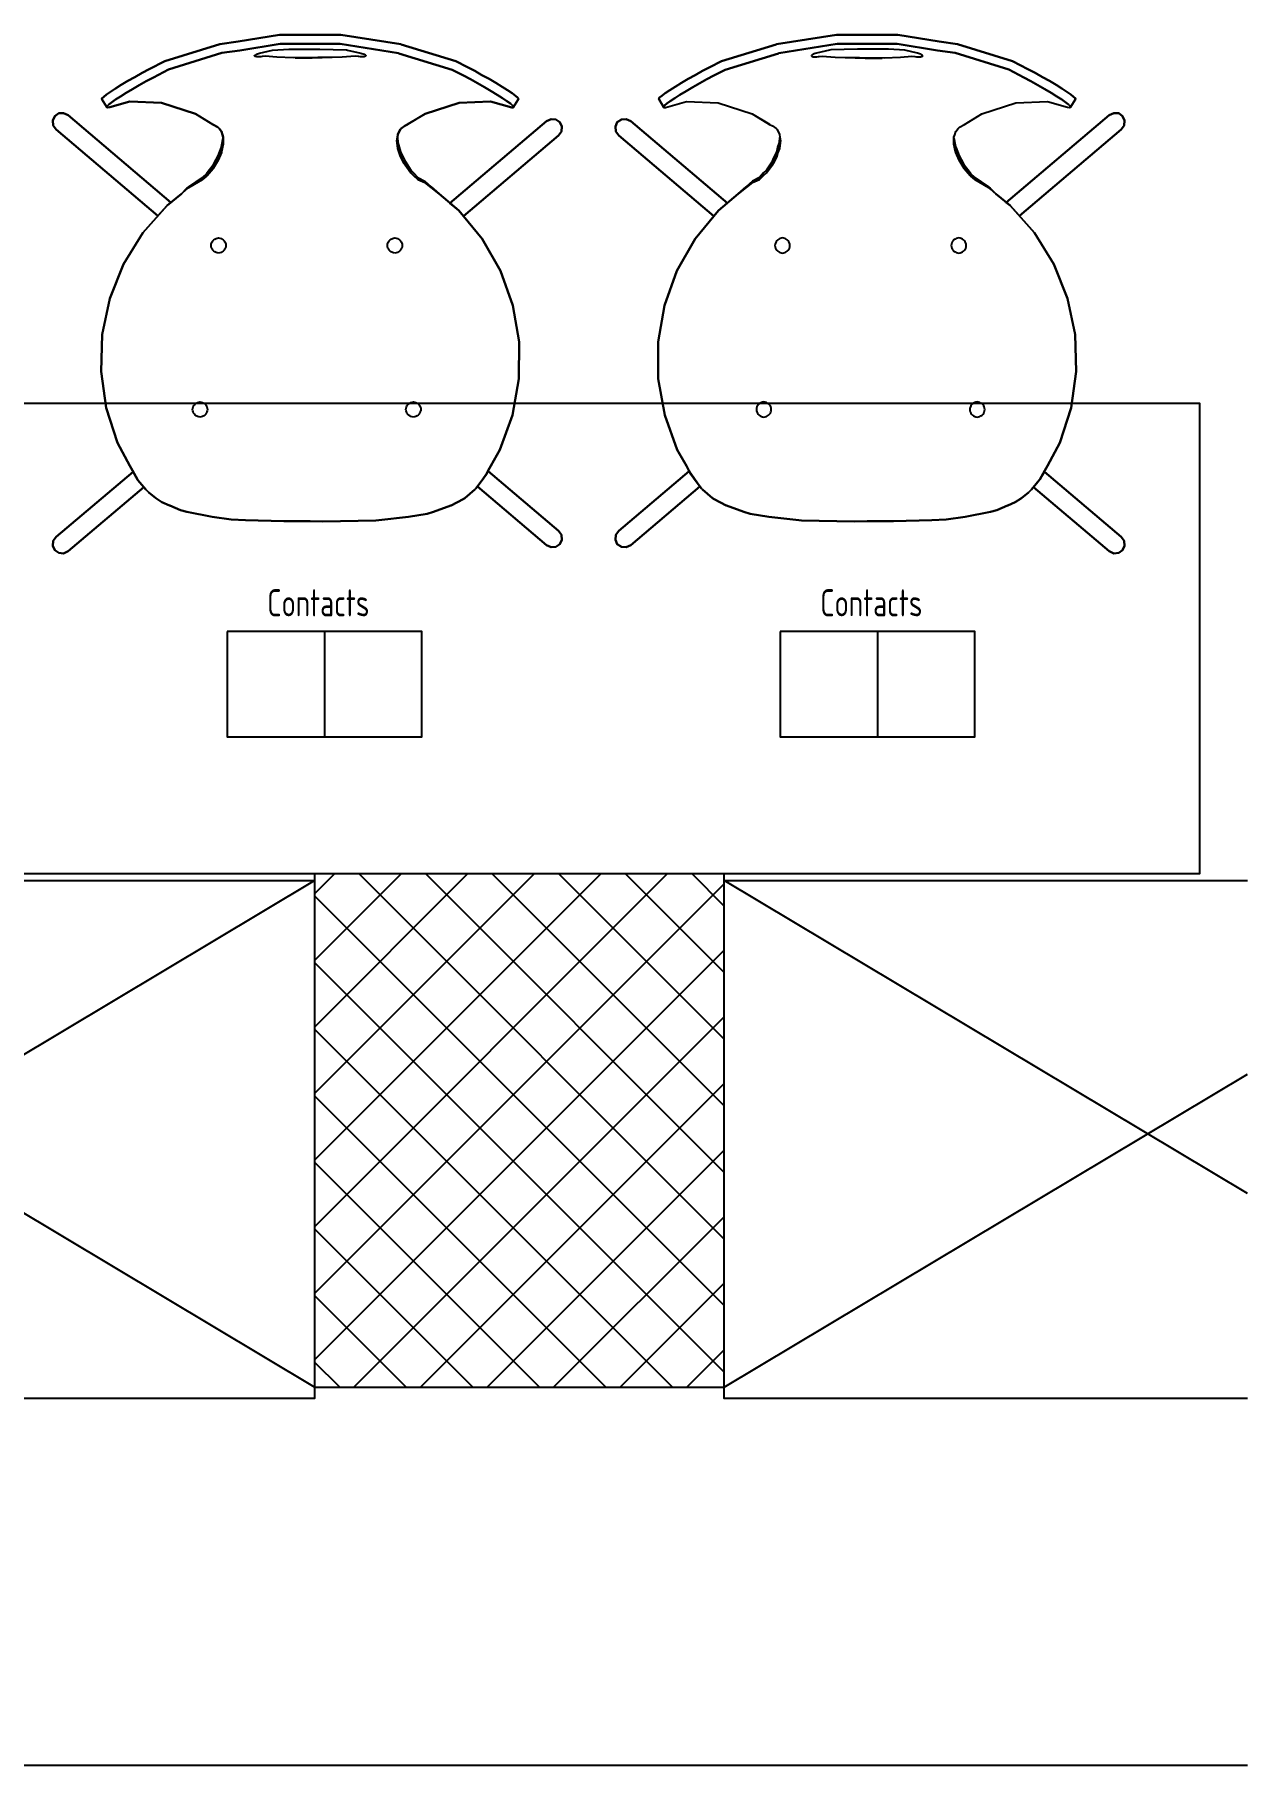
# Model space of a CAD drawing. Extents: x 25325 to 182345, y 3956 to 147305.
# Drawn here: x 91179.417 to 91180.432, y 73653.229 to 73654.677 of the extents above; entities that cross this region are included whole.
import ezdxf

# ---------------------------------------------------------------- set-up
doc = ezdxf.new("R2010")
doc.units = 0
doc.header["$MEASUREMENT"] = 0
doc.layers.add('CAT6A UNDERGROUND PORTS ROUTING', color=1, linetype='CONTINUOUS')
doc.layers.add('CONTACTORS', color=3, linetype='CONTINUOUS')
doc.styles.add('Tabla_100', font='simplex.shx', dxfattribs={"width": 0.7, "height": 20})

# ---------------------------------------------------------------- blocks, each defined once
blk = doc.blocks.new('Sheet-Климатична и вентилационна система офис помещение етаж 4_1')
at = {"layer": 'CAT6A UNDERGROUND PORTS ROUTING', "true_color": 0xd8d8d8, "transparency": 33554687}
h = blk.add_hatch(color=254, dxfattribs=at)
h.paths.add_polyline_path([(11.5494, 17.2533), (11.5642, 17.263), (11.5642, 17.2649), (11.561, 17.2618), (11.5494, 17.2539)])
h.paths.add_polyline_path([(11.5648, 17.2636), (11.5697, 17.2693), (11.574, 17.2762), (11.5767, 17.2827), (11.5767, 17.2872), (11.5723, 17.2769), (11.5697, 17.272), (11.5648, 17.2657)])
h.paths.add_polyline_path([(11.5769, 17.2832), (11.5783, 17.2897), (11.5783, 17.295), (11.5769, 17.2877)])
h = blk.add_hatch(color=254, dxfattribs=at)
h.paths.add_polyline_path([(11.7411, 17.2602), (11.7411, 17.2618), (11.7352, 17.268), (11.7303, 17.2755), (11.7303, 17.2724), (11.7375, 17.2636)])
h.paths.add_polyline_path([(11.7297, 17.2736), (11.7297, 17.2769), (11.7238, 17.2908), (11.7255, 17.2827), (11.7266, 17.2793)])
h = blk.add_hatch(color=254, dxfattribs=at)
h.paths.add_polyline_path([(12.0267, 17.2602), (12.0326, 17.2657), (12.0376, 17.2724), (12.0376, 17.2755), (12.0303, 17.2657), (12.0267, 17.2618)])
h.paths.add_polyline_path([(12.0382, 17.2736), (12.0423, 17.2827), (12.0435, 17.2861), (12.044, 17.2908), (12.0382, 17.2769)])
h = blk.add_hatch(color=254, dxfattribs=at)
h.paths.add_polyline_path([(12.2184, 17.2533), (12.2184, 17.2539), (12.2036, 17.2649), (12.2036, 17.263), (12.2069, 17.2602)])
h.paths.add_polyline_path([(12.203, 17.2636), (12.203, 17.2657), (12.1981, 17.272), (12.1938, 17.2798), (12.1912, 17.2872), (12.1912, 17.2827), (12.1955, 17.2736), (12.1981, 17.2693)])
h.paths.add_polyline_path([(12.1909, 17.2832), (12.1909, 17.2877), (12.1895, 17.295), (12.1895, 17.2897)])
for points in [[(11.7588, 17.248), (11.7468, 17.2587), (11.7411, 17.2618), (11.7411, 17.2602), (11.7468, 17.2575), (11.7521, 17.2533)], [(12.009, 17.248), (12.0211, 17.2575), (12.0267, 17.2602), (12.0267, 17.2618), (12.0211, 17.2587), (12.0157, 17.2539)]]:
    blk.add_hatch(color=254, dxfattribs=at).paths.add_polyline_path(points)
at = {"layer": 'CAT6A UNDERGROUND PORTS ROUTING', "color": 253, "true_color": 0x9c9c9c, "transparency": 33554687}
for points in [[(11.8204, 17.1547), (11.8257, 17.1243), (11.8256, 17.0935), (11.8202, 17.0631), (11.8097, 17.0341), (11.8021, 17.0208), (11.8, 17.0167), (11.7985, 17.0137), (11.7948, 17.0086), (11.7896, 17.0017), (11.7887, 17.0009), (11.7804, 16.9937), (11.779, 16.9927), (11.7689, 16.9876), (11.7686, 16.9874), (11.7542, 16.9821), (11.7488, 16.9806), (11.7332, 16.978), (11.7083, 16.9752), (11.7058, 16.9751), (11.6616, 16.9742), (11.651, 16.9745), (11.6288, 16.9743), (11.597, 16.9752), (11.5848, 16.9759), (11.5689, 16.978), (11.5479, 16.9821), (11.5424, 16.9835), (11.5335, 16.9874), (11.5332, 16.9876), (11.527, 16.9903), (11.5219, 16.9937), (11.5159, 16.9983), (11.5135, 17.0009), (11.5069, 17.0086), (11.5064, 17.0093), (11.5023, 17.0167), (11.5, 17.0208), (11.4898, 17.0399), (11.4803, 17.0692), (11.476, 17.0997), (11.477, 17.1305), (11.4833, 17.1607), (11.4947, 17.1893), (11.5109, 17.2155), (11.5313, 17.2385), (11.5433, 17.248), (11.5479, 17.2523), (11.5494, 17.2533), (11.561, 17.2602), (11.5642, 17.263), (11.5648, 17.2636), (11.5697, 17.2693), (11.5723, 17.2736), (11.574, 17.2762), (11.5767, 17.2827), (11.5769, 17.2832), (11.5783, 17.2897), (11.5783, 17.295), (11.5783, 17.2955), (11.5777, 17.2976), (11.5768, 17.3002), (11.5748, 17.3029), (11.5738, 17.3038), (11.5695, 17.3062), (11.555, 17.3149), (11.5265, 17.3241), (11.5001, 17.3253), (11.4834, 17.3207), (11.4816, 17.3203), (11.4808, 17.3205), (11.4812, 17.3213), (11.4825, 17.3227), (11.4848, 17.3246), (11.4881, 17.3269), (11.4922, 17.3296), (11.497, 17.3325), (11.5023, 17.3357), (11.508, 17.339), (11.5139, 17.3423), (11.5199, 17.3455), (11.5324, 17.352), (11.5772, 17.366), (11.5921, 17.3679), (11.6259, 17.3735), (11.651, 17.3736), (11.676, 17.3736), (11.7249, 17.3657), (11.7252, 17.3656), (11.7697, 17.3519), (11.7792, 17.347), (11.785, 17.3439), (11.791, 17.3407), (11.7969, 17.3374), (11.8024, 17.3341), (11.8075, 17.331), (11.8119, 17.3282), (11.8156, 17.3257), (11.8185, 17.3236), (11.8203, 17.322), (11.8211, 17.3209), (11.8209, 17.3203), (11.8197, 17.3204), (11.8019, 17.3253), (11.7755, 17.3241), (11.7471, 17.3149), (11.7325, 17.3062), (11.7301, 17.305), (11.7272, 17.3029), (11.7265, 17.3021), (11.7243, 17.2979), (11.7242, 17.2976), (11.7236, 17.2924), (11.7238, 17.2908), (11.7243, 17.2861), (11.7255, 17.2827), (11.7266, 17.2793), (11.7297, 17.2736), (11.7303, 17.2724), (11.7352, 17.2657), (11.7375, 17.2636), (11.7411, 17.2602), (11.7468, 17.2575), (11.7521, 17.2533), (11.7588, 17.248), (11.7753, 17.2341), (11.7948, 17.2104), (11.8101, 17.1837), (11.8204, 17.1547)], [(11.5164, 17.3525), (11.5293, 17.3591), (11.5753, 17.3734), (11.5906, 17.3754), (11.6252, 17.3811), (11.651, 17.3811), (11.6766, 17.3812), (11.7268, 17.3732), (11.7271, 17.3731), (11.7728, 17.3591), (11.7826, 17.354), (11.7886, 17.3509), (11.7947, 17.3475), (11.8007, 17.3442), (11.8064, 17.3409), (11.8115, 17.3377), (11.8161, 17.3348), (11.8198, 17.3323), (11.8226, 17.3302), (11.8245, 17.3286), (11.8253, 17.3275), (11.825, 17.327), (11.8209, 17.3203), (11.8211, 17.3209), (11.8203, 17.322), (11.8185, 17.3236), (11.8156, 17.3257), (11.8119, 17.3282), (11.8075, 17.331), (11.8024, 17.3341), (11.7969, 17.3374), (11.791, 17.3407), (11.785, 17.3439), (11.7792, 17.347), (11.7697, 17.3519), (11.7252, 17.3656), (11.7249, 17.3657), (11.676, 17.3736), (11.651, 17.3736), (11.6259, 17.3735), (11.5921, 17.3679), (11.5772, 17.366), (11.5324, 17.352), (11.5199, 17.3455), (11.5139, 17.3423), (11.508, 17.339), (11.5023, 17.3357), (11.497, 17.3325), (11.4922, 17.3296), (11.4881, 17.3269), (11.4848, 17.3246), (11.4825, 17.3227), (11.4812, 17.3213), (11.4808, 17.3205), (11.4767, 17.3272), (11.477, 17.328), (11.4783, 17.3293), (11.4807, 17.3312), (11.484, 17.3335), (11.4881, 17.3362), (11.493, 17.3392), (11.4984, 17.3425), (11.5043, 17.3458), (11.5103, 17.3492), (11.5164, 17.3525)], [(11.8209, 17.3203), (11.825, 17.327), (11.8253, 17.3275), (11.8245, 17.3286), (11.8226, 17.3302), (11.8198, 17.3323), (11.8161, 17.3348), (11.8115, 17.3377), (11.8064, 17.3409), (11.8007, 17.3442), (11.7947, 17.3475), (11.7886, 17.3509), (11.7826, 17.354), (11.7728, 17.3591), (11.7271, 17.3731), (11.7268, 17.3732), (11.6766, 17.3812), (11.651, 17.3812), (11.6252, 17.3812), (11.5906, 17.3754), (11.5753, 17.3734), (11.5293, 17.3591), (11.5164, 17.3525), (11.5103, 17.3492), (11.5043, 17.3458), (11.4984, 17.3425), (11.493, 17.3392), (11.4881, 17.3362), (11.484, 17.3335), (11.4807, 17.3312), (11.4783, 17.3293), (11.477, 17.328), (11.4767, 17.3272), (11.4808, 17.3205)], [(11.7239, 17.2952), (11.7243, 17.2911), (11.7255, 17.2872), (11.7266, 17.2833), (11.7297, 17.2769), (11.7303, 17.2755), (11.7352, 17.268), (11.7375, 17.2657), (11.7411, 17.2618), (11.7468, 17.2587), (11.7521, 17.2539), (11.7588, 17.248), (11.7521, 17.2533), (11.7468, 17.2575), (11.7411, 17.2602), (11.7375, 17.2636), (11.7352, 17.2657), (11.7303, 17.2724), (11.7297, 17.2736), (11.7266, 17.2793), (11.7255, 17.2827), (11.7243, 17.2861), (11.7238, 17.2908), (11.7236, 17.2924), (11.7242, 17.2976), (11.7243, 17.2979), (11.7265, 17.3021), (11.7272, 17.3029), (11.7301, 17.305), (11.7325, 17.3062), (11.7325, 17.3063), (11.7471, 17.3149), (11.7755, 17.3241), (11.8019, 17.3253), (11.8197, 17.3204), (11.8209, 17.3203), (11.8211, 17.3209), (11.8203, 17.322), (11.8185, 17.3236), (11.8156, 17.3257), (11.8119, 17.3282), (11.8075, 17.331), (11.8024, 17.3341), (11.7969, 17.3374), (11.791, 17.3407), (11.785, 17.3439), (11.7792, 17.347), (11.7697, 17.3519), (11.7252, 17.3656), (11.7249, 17.3657), (11.676, 17.3736), (11.651, 17.3736), (11.6259, 17.3735), (11.5921, 17.3679), (11.5772, 17.366), (11.5324, 17.352), (11.5199, 17.3455)], [(11.6368, 17.3619), (11.6231, 17.3624), (11.6134, 17.3632), (11.6109, 17.363), (11.6098, 17.3628), (11.6085, 17.3628), (11.6074, 17.3627), (11.6064, 17.3628), (11.6056, 17.3629), (11.605, 17.363), (11.6046, 17.3633), (11.6045, 17.3635), (11.6045, 17.3638), (11.6049, 17.3642), (11.6054, 17.3645), (11.6061, 17.3649), (11.607, 17.3653), (11.6087, 17.3658), (11.6194, 17.3682), (11.6332, 17.3691), (11.6395, 17.3692), (11.651, 17.3692), (11.6591, 17.3692), (11.6813, 17.3685), (11.6823, 17.3684), (11.6933, 17.3658), (11.6943, 17.3655), (11.6953, 17.3651), (11.6962, 17.3648), (11.6969, 17.3644), (11.6973, 17.364), (11.6975, 17.3637), (11.6975, 17.3634), (11.6973, 17.3632), (11.6968, 17.363), (11.6961, 17.3628), (11.6952, 17.3628), (11.6942, 17.3627), (11.693, 17.3628), (11.6917, 17.3629), (11.6911, 17.363), (11.6886, 17.3632), (11.6778, 17.3623), (11.6368, 17.3619), (11.6231, 17.3624), (11.6134, 17.3632), (11.6109, 17.363), (11.6098, 17.3628), (11.6085, 17.3628), (11.6074, 17.3627), (11.6064, 17.3628), (11.6056, 17.3629), (11.605, 17.363), (11.6046, 17.3633), (11.6045, 17.3635), (11.6045, 17.3638), (11.6049, 17.3642), (11.6054, 17.3645), (11.6061, 17.3649), (11.607, 17.3653), (11.6087, 17.3658), (11.6194, 17.3682), (11.6332, 17.3691), (11.6395, 17.3692), (11.651, 17.3692), (11.6591, 17.3692), (11.6813, 17.3685), (11.6823, 17.3684), (11.6933, 17.3658), (11.6943, 17.3655), (11.6953, 17.3651), (11.6962, 17.3648), (11.6969, 17.3644), (11.6973, 17.364), (11.6975, 17.3637), (11.6975, 17.3634), (11.6973, 17.3632), (11.6968, 17.363), (11.6961, 17.3628), (11.6952, 17.3628), (11.6942, 17.3627), (11.693, 17.3628), (11.6917, 17.3629), (11.6911, 17.363), (11.6886, 17.3632), (11.6778, 17.3623), (11.6526, 17.3615), (11.651, 17.3616), (11.6383, 17.3617)], [(11.6459, 17.3694), (11.6459, 17.3693)], [(11.6459, 17.3694), (11.6459, 17.3693)], [(11.9474, 17.1547), (11.9421, 17.1243), (11.9422, 17.0935), (11.9476, 17.0631), (11.9581, 17.0341), (11.9658, 17.0208), (11.9678, 17.0167), (11.9693, 17.0137), (11.973, 17.0086), (11.9782, 17.0017), (11.9791, 17.0009), (11.9874, 16.9937), (11.9888, 16.9927), (11.9989, 16.9876), (11.9993, 16.9874), (12.0137, 16.9821), (12.0191, 16.9806), (12.0346, 16.978), (12.0596, 16.9752), (12.062, 16.9751), (12.1063, 16.9742), (12.1168, 16.9745), (12.139, 16.9743), (12.1709, 16.9752), (12.1831, 16.9759), (12.1989, 16.978), (12.22, 16.9821), (12.2254, 16.9835), (12.2344, 16.9874), (12.2346, 16.9876), (12.2408, 16.9903), (12.2459, 16.9937), (12.2519, 16.9983), (12.2543, 17.0009), (12.2609, 17.0086), (12.2614, 17.0093), (12.2656, 17.0167), (12.2678, 17.0208), (12.278, 17.0399), (12.2875, 17.0692), (12.2918, 17.0997), (12.2908, 17.1305), (12.2845, 17.1607), (12.2731, 17.1893), (12.257, 17.2155), (12.2366, 17.2385), (12.2245, 17.248), (12.2199, 17.2523), (12.2184, 17.2533), (12.2069, 17.2602), (12.2036, 17.263), (12.203, 17.2636), (12.1981, 17.2693), (12.1955, 17.2736), (12.1938, 17.2762), (12.1912, 17.2827), (12.1909, 17.2832), (12.1895, 17.2897), (12.1895, 17.295), (12.1895, 17.2955), (12.1901, 17.2976), (12.1911, 17.3002), (12.193, 17.3029), (12.194, 17.3038), (12.1983, 17.3062), (12.2129, 17.3149), (12.2413, 17.3241), (12.2677, 17.3253), (12.2844, 17.3207), (12.2862, 17.3203), (12.287, 17.3205), (12.2867, 17.3213), (12.2853, 17.3227), (12.283, 17.3246), (12.2797, 17.3269), (12.2756, 17.3296), (12.2709, 17.3325), (12.2655, 17.3357), (12.2598, 17.339), (12.2539, 17.3423), (12.2479, 17.3455), (12.2354, 17.352), (12.1906, 17.366), (12.1757, 17.3679), (12.142, 17.3735), (12.1168, 17.3736), (12.0919, 17.3736), (12.0429, 17.3657), (12.0426, 17.3656), (11.9982, 17.3519), (11.9886, 17.347), (11.9828, 17.3439), (11.9768, 17.3407), (11.971, 17.3374), (11.9654, 17.3341), (11.9603, 17.331), (11.9559, 17.3282), (11.9522, 17.3257), (11.9494, 17.3236), (11.9475, 17.322), (11.9467, 17.3209), (11.9469, 17.3203), (11.9481, 17.3204), (11.9659, 17.3253), (11.9923, 17.3241), (12.0208, 17.3149), (12.0353, 17.3062), (12.0378, 17.305), (12.0407, 17.3029), (12.0414, 17.3021), (12.0435, 17.2979), (12.0436, 17.2976), (12.0443, 17.2924), (12.044, 17.2908), (12.0435, 17.2861), (12.0423, 17.2827), (12.0412, 17.2793), (12.0382, 17.2736), (12.0376, 17.2724), (12.0326, 17.2657), (12.0303, 17.2636), (12.0267, 17.2602), (12.0211, 17.2575), (12.0157, 17.2533), (12.009, 17.248), (11.9926, 17.2341), (11.973, 17.2104), (11.9578, 17.1837), (11.9474, 17.1547)], [(12.2514, 17.3525), (12.2385, 17.3591), (12.1926, 17.3734), (12.1772, 17.3754), (12.1426, 17.3811), (12.1168, 17.3811), (12.0912, 17.3812), (12.041, 17.3732), (12.0407, 17.3731), (11.995, 17.3591), (11.9853, 17.354), (11.9792, 17.3509), (11.9731, 17.3475), (11.9671, 17.3442), (11.9615, 17.3409), (11.9563, 17.3377), (11.9518, 17.3348), (11.948, 17.3323), (11.9452, 17.3302), (11.9433, 17.3286), (11.9425, 17.3275), (11.9428, 17.327), (11.9469, 17.3203), (11.9467, 17.3209), (11.9475, 17.322), (11.9494, 17.3236), (11.9522, 17.3257), (11.9559, 17.3282), (11.9603, 17.331), (11.9654, 17.3341), (11.971, 17.3374), (11.9768, 17.3407), (11.9828, 17.3439), (11.9886, 17.347), (11.9982, 17.3519), (12.0426, 17.3656), (12.0429, 17.3657), (12.0919, 17.3736), (12.1168, 17.3736), (12.142, 17.3735), (12.1757, 17.3679), (12.1906, 17.366), (12.2354, 17.352), (12.2479, 17.3455), (12.2539, 17.3423), (12.2598, 17.339), (12.2655, 17.3357), (12.2709, 17.3325), (12.2756, 17.3296), (12.2797, 17.3269), (12.283, 17.3246), (12.2853, 17.3227), (12.2867, 17.3213), (12.287, 17.3205), (12.2911, 17.3272), (12.2908, 17.328), (12.2895, 17.3293), (12.2872, 17.3312), (12.2839, 17.3335), (12.2797, 17.3362), (12.2749, 17.3392), (12.2694, 17.3425), (12.2636, 17.3458), (12.2575, 17.3492), (12.2514, 17.3525)], [(11.9469, 17.3203), (11.9428, 17.327), (11.9425, 17.3275), (11.9433, 17.3286), (11.9452, 17.3302), (11.948, 17.3323), (11.9518, 17.3348), (11.9563, 17.3377), (11.9615, 17.3409), (11.9671, 17.3442), (11.9731, 17.3475), (11.9792, 17.3509), (11.9853, 17.354), (11.995, 17.3591), (12.0407, 17.3731), (12.041, 17.3732), (12.0912, 17.3812), (12.1168, 17.3812), (12.1426, 17.3812), (12.1772, 17.3754), (12.1926, 17.3734), (12.2385, 17.3591), (12.2514, 17.3525), (12.2575, 17.3492), (12.2636, 17.3458), (12.2694, 17.3425), (12.2749, 17.3392), (12.2797, 17.3362), (12.2839, 17.3335), (12.2872, 17.3312), (12.2895, 17.3293), (12.2908, 17.328), (12.2911, 17.3272), (12.287, 17.3205)], [(12.2245, 17.248), (12.2199, 17.2523), (12.2184, 17.2533), (12.2069, 17.2602), (12.2036, 17.263), (12.203, 17.2636), (12.1981, 17.2693), (12.1955, 17.2736), (12.1938, 17.2762), (12.1912, 17.2827), (12.1909, 17.2832), (12.1895, 17.2897), (12.1895, 17.295), (12.1895, 17.2955), (12.1901, 17.2976), (12.1911, 17.3002), (12.193, 17.3029), (12.194, 17.3038), (12.1983, 17.3062), (12.2129, 17.3149), (12.2413, 17.3241), (12.2677, 17.3253), (12.2844, 17.3207), (12.2862, 17.3203), (12.287, 17.3205), (12.2867, 17.3213), (12.2853, 17.3227), (12.283, 17.3246), (12.2797, 17.3269), (12.2756, 17.3296), (12.2709, 17.3325), (12.2655, 17.3357), (12.2598, 17.339), (12.2539, 17.3423), (12.2479, 17.3455), (12.2354, 17.352), (12.1906, 17.366), (12.1757, 17.3679), (12.142, 17.3735), (12.1168, 17.3736), (12.0919, 17.3736), (12.0429, 17.3657), (12.0426, 17.3656), (11.9982, 17.3519), (11.9886, 17.347), (11.9828, 17.3439), (11.9768, 17.3407), (11.971, 17.3374), (11.9654, 17.3341), (11.9603, 17.331), (11.9559, 17.3282), (11.9522, 17.3257), (11.9494, 17.3236), (11.9475, 17.322), (11.9467, 17.3209), (11.9469, 17.3203), (11.9481, 17.3204), (11.9659, 17.3253), (11.9923, 17.3241), (12.0208, 17.3149), (12.0353, 17.3063), (12.0353, 17.3062), (12.0378, 17.305), (12.0407, 17.3029), (12.0414, 17.3021), (12.0435, 17.2979), (12.0436, 17.2976), (12.0443, 17.2924), (12.044, 17.2908), (12.0435, 17.2861), (12.0423, 17.2827), (12.0412, 17.2793), (12.0382, 17.2736), (12.0376, 17.2724), (12.0326, 17.2657), (12.0303, 17.2636), (12.0267, 17.2602), (12.0211, 17.2575), (12.0157, 17.2533), (12.009, 17.248), (12.0157, 17.2539), (12.0211, 17.2587), (12.0267, 17.2618), (12.0303, 17.2657), (12.0326, 17.268), (12.0376, 17.2755), (12.0382, 17.2769), (12.0412, 17.2833), (12.0423, 17.2872), (12.0435, 17.2911), (12.0439, 17.2952)], [(12.131, 17.3619), (12.1448, 17.3624), (12.1544, 17.3632), (12.1569, 17.363), (12.1581, 17.3628), (12.1593, 17.3628), (12.1604, 17.3627), (12.1614, 17.3628), (12.1622, 17.3629), (12.1628, 17.363), (12.1632, 17.3633), (12.1634, 17.3635), (12.1633, 17.3638), (12.163, 17.3642), (12.1624, 17.3645), (12.1617, 17.3649), (12.1608, 17.3653), (12.1591, 17.3658), (12.1484, 17.3682), (12.1347, 17.3691), (12.1283, 17.3692), (12.1168, 17.3692), (12.1087, 17.3692), (12.0865, 17.3685), (12.0855, 17.3684), (12.0745, 17.3658), (12.0735, 17.3655), (12.0725, 17.3651), (12.0716, 17.3648), (12.071, 17.3644), (12.0705, 17.364), (12.0703, 17.3637), (12.0703, 17.3634), (12.0706, 17.3632), (12.071, 17.363), (12.0717, 17.3628), (12.0726, 17.3628), (12.0736, 17.3627), (12.0748, 17.3628), (12.0761, 17.3629), (12.0768, 17.363), (12.0792, 17.3632), (12.09, 17.3623), (12.131, 17.3619), (12.1448, 17.3624), (12.1544, 17.3632), (12.1569, 17.363), (12.1581, 17.3628), (12.1593, 17.3628), (12.1604, 17.3627), (12.1614, 17.3628), (12.1622, 17.3629), (12.1628, 17.363), (12.1632, 17.3633), (12.1634, 17.3635), (12.1633, 17.3638), (12.163, 17.3642), (12.1624, 17.3645), (12.1617, 17.3649), (12.1608, 17.3653), (12.1591, 17.3658), (12.1484, 17.3682), (12.1347, 17.3691), (12.1283, 17.3692), (12.1168, 17.3692), (12.1087, 17.3692), (12.0865, 17.3685), (12.0855, 17.3684), (12.0745, 17.3658), (12.0735, 17.3655), (12.0725, 17.3651), (12.0716, 17.3648), (12.071, 17.3644), (12.0705, 17.364), (12.0703, 17.3637), (12.0703, 17.3634), (12.0706, 17.3632), (12.071, 17.363), (12.0717, 17.3628), (12.0726, 17.3628), (12.0736, 17.3627), (12.0748, 17.3628), (12.0761, 17.3629), (12.0768, 17.363), (12.0792, 17.3632), (12.09, 17.3623), (12.1152, 17.3615), (12.1168, 17.3616), (12.1295, 17.3617)], [(12.122, 17.3694), (12.122, 17.3693)], [(12.122, 17.3694), (12.122, 17.3693)], [(11.5199, 17.3455), (11.5139, 17.3423), (11.508, 17.339), (11.5023, 17.3357), (11.497, 17.3325), (11.4922, 17.3296), (11.4881, 17.3269), (11.4848, 17.3246), (11.4825, 17.3227), (11.4812, 17.3213), (11.4808, 17.3205), (11.4816, 17.3203), (11.4834, 17.3207), (11.5001, 17.3253), (11.5265, 17.3241), (11.555, 17.3149), (11.5695, 17.3062), (11.5738, 17.3038), (11.5748, 17.3029), (11.5768, 17.3002), (11.5777, 17.2976), (11.5783, 17.2955), (11.5783, 17.295), (11.5783, 17.2897), (11.5769, 17.2832), (11.5767, 17.2827), (11.574, 17.2762), (11.5723, 17.2736), (11.5697, 17.2693), (11.5648, 17.2636), (11.5642, 17.263), (11.561, 17.2602), (11.5494, 17.2533), (11.5479, 17.2523), (11.5433, 17.248)], [(11.5236, 17.2298), (11.5313, 17.2385), (11.5345, 17.241), (11.4484, 17.3139), (11.4447, 17.3157), (11.4406, 17.3155), (11.4373, 17.3132), (11.4356, 17.3095), (11.436, 17.3053), (11.4384, 17.3019), (11.5236, 17.2298), (11.4384, 17.3019), (11.436, 17.3053), (11.4356, 17.3095), (11.4373, 17.3132), (11.4406, 17.3155), (11.4447, 17.3157), (11.4484, 17.3139), (11.5345, 17.241)], [(11.7791, 17.2294), (11.8587, 17.2968), (11.7791, 17.2294), (11.7753, 17.2341), (11.7679, 17.2403), (11.8487, 17.3088), (11.8525, 17.3106), (11.8566, 17.3103), (11.8599, 17.308), (11.8615, 17.3043), (11.8611, 17.3002), (11.8587, 17.2968), (11.8611, 17.3002), (11.8615, 17.3043), (11.8599, 17.308), (11.8566, 17.3103), (11.8525, 17.3106), (11.8487, 17.3088), (11.7679, 17.2403)], [(11.9887, 17.2294), (11.9091, 17.2968), (11.9887, 17.2294), (11.9926, 17.2341), (12, 17.2403), (11.9191, 17.3088), (11.9154, 17.3106), (11.9113, 17.3103), (11.9079, 17.308), (11.9063, 17.3043), (11.9067, 17.3002), (11.9091, 17.2968), (11.9067, 17.3002), (11.9063, 17.3043), (11.9079, 17.308), (11.9113, 17.3103), (11.9154, 17.3106), (11.9191, 17.3088), (12, 17.2403)], [(12.2442, 17.2298), (12.2366, 17.2385), (12.2333, 17.241), (12.3194, 17.3139), (12.3232, 17.3157), (12.3273, 17.3155), (12.3306, 17.3132), (12.3322, 17.3095), (12.3318, 17.3053), (12.3294, 17.3019), (12.2442, 17.2298), (12.3294, 17.3019), (12.3318, 17.3053), (12.3322, 17.3095), (12.3306, 17.3132), (12.3273, 17.3155), (12.3232, 17.3157), (12.3194, 17.3139), (12.2333, 17.241)], [(11.7255, 17.2872), (11.7266, 17.2833), (11.7297, 17.2769), (11.7303, 17.2755), (11.7352, 17.268), (11.7375, 17.2657), (11.7411, 17.2618), (11.7411, 17.2602), (11.7375, 17.2636), (11.7352, 17.2657), (11.7303, 17.2724), (11.7297, 17.2736), (11.7266, 17.2793), (11.7255, 17.2827), (11.7243, 17.2861), (11.7238, 17.2908), (11.7236, 17.2924), (11.7239, 17.2952), (11.7243, 17.2911), (11.7255, 17.2872)], [(12.0423, 17.2872), (12.0412, 17.2833), (12.0382, 17.2769), (12.0376, 17.2755), (12.0326, 17.268), (12.0303, 17.2657), (12.0267, 17.2618), (12.0267, 17.2602), (12.0303, 17.2636), (12.0326, 17.2657), (12.0376, 17.2724), (12.0382, 17.2736), (12.0412, 17.2793), (12.0423, 17.2827), (12.0435, 17.2861), (12.044, 17.2908), (12.0443, 17.2924), (12.0439, 17.2952), (12.0435, 17.2911), (12.0423, 17.2872)], [(11.5783, 17.295), (11.5769, 17.2877), (11.5767, 17.2872), (11.574, 17.2798), (11.5723, 17.2769), (11.5697, 17.272), (11.5648, 17.2657), (11.5642, 17.2649), (11.561, 17.2618), (11.5494, 17.2539), (11.5479, 17.2529), (11.5433, 17.248), (11.5313, 17.2385), (11.5109, 17.2155), (11.4947, 17.1893), (11.4833, 17.1607), (11.477, 17.1305), (11.476, 17.0997), (11.4803, 17.0692), (11.4898, 17.0399), (11.5, 17.0208), (11.5023, 17.0167), (11.5064, 17.0093), (11.5069, 17.0086), (11.5135, 17.0009), (11.5159, 16.9983), (11.5219, 16.9937), (11.527, 16.9903), (11.5332, 16.9876), (11.5335, 16.9874), (11.5424, 16.9835), (11.5479, 16.9821), (11.5689, 16.978), (11.5848, 16.9759), (11.597, 16.9752), (11.6288, 16.9743), (11.651, 16.9745), (11.6616, 16.9742), (11.7058, 16.9751), (11.7083, 16.9752), (11.7332, 16.978), (11.7488, 16.9806), (11.7542, 16.9821), (11.7686, 16.9874), (11.7689, 16.9876), (11.779, 16.9927), (11.7804, 16.9937), (11.7887, 17.0009), (11.7896, 17.0017), (11.7948, 17.0086), (11.7985, 17.0137), (11.8, 17.0167), (11.8021, 17.0208), (11.8097, 17.0341), (11.8202, 17.0631), (11.8256, 17.0935), (11.8257, 17.1243), (11.8204, 17.1547), (11.8101, 17.1837), (11.7948, 17.2104), (11.7753, 17.2341), (11.7588, 17.248)], [(11.5723, 17.2769), (11.574, 17.2798), (11.5767, 17.2872), (11.5769, 17.2877), (11.5783, 17.295), (11.5783, 17.2897), (11.5769, 17.2832), (11.5767, 17.2827), (11.574, 17.2762), (11.5723, 17.2736), (11.5697, 17.2693), (11.5648, 17.2636), (11.5642, 17.263), (11.561, 17.2602), (11.5494, 17.2533), (11.5479, 17.2523), (11.5433, 17.248), (11.5479, 17.2529), (11.5494, 17.2539), (11.561, 17.2618), (11.5642, 17.2649), (11.5648, 17.2657), (11.5697, 17.272), (11.5723, 17.2769)], [(12.1895, 17.295), (12.1909, 17.2877), (12.1912, 17.2872), (12.1938, 17.2798), (12.1955, 17.2769), (12.1981, 17.272), (12.203, 17.2657), (12.2036, 17.2649), (12.2069, 17.2618), (12.2184, 17.2539), (12.2199, 17.2529), (12.2245, 17.248), (12.2366, 17.2385), (12.257, 17.2155), (12.2731, 17.1893), (12.2845, 17.1607), (12.2908, 17.1305), (12.2918, 17.0997), (12.2875, 17.0692), (12.278, 17.0399), (12.2678, 17.0208), (12.2656, 17.0167), (12.2614, 17.0093), (12.2609, 17.0086), (12.2543, 17.0009), (12.2519, 16.9983), (12.2459, 16.9937), (12.2408, 16.9903), (12.2346, 16.9876), (12.2344, 16.9874), (12.2254, 16.9835), (12.22, 16.9821), (12.1989, 16.978), (12.1831, 16.9759), (12.1709, 16.9752), (12.139, 16.9743), (12.1168, 16.9745), (12.1063, 16.9742), (12.062, 16.9751), (12.0596, 16.9752), (12.0346, 16.978), (12.0191, 16.9806), (12.0137, 16.9821), (11.9993, 16.9874), (11.9989, 16.9876), (11.9888, 16.9927), (11.9874, 16.9937), (11.9791, 17.0009), (11.9782, 17.0017), (11.973, 17.0086), (11.9693, 17.0137), (11.9678, 17.0167), (11.9658, 17.0208), (11.9581, 17.0341), (11.9476, 17.0631), (11.9422, 17.0935), (11.9421, 17.1243), (11.9474, 17.1547), (11.9578, 17.1837), (11.973, 17.2104), (11.9926, 17.2341), (12.009, 17.248)], [(12.1955, 17.2769), (12.1938, 17.2798), (12.1912, 17.2872), (12.1909, 17.2877), (12.1895, 17.295), (12.1895, 17.2897), (12.1909, 17.2832), (12.1912, 17.2827), (12.1938, 17.2762), (12.1955, 17.2736), (12.1981, 17.2693), (12.203, 17.2636), (12.2036, 17.263), (12.2069, 17.2602), (12.2184, 17.2533), (12.2199, 17.2523), (12.2245, 17.248), (12.2199, 17.2529), (12.2184, 17.2539), (12.2069, 17.2618), (12.2036, 17.2649), (12.203, 17.2657), (12.1981, 17.272), (12.1955, 17.2769)], [(11.7411, 17.2618), (11.7468, 17.2587), (11.7521, 17.2539), (11.7588, 17.248), (11.7521, 17.2533), (11.7468, 17.2575), (11.7411, 17.2602), (11.7411, 17.2618), (11.7411, 17.2602)], [(12.0267, 17.2618), (12.0211, 17.2587), (12.0157, 17.2539), (12.009, 17.248), (12.0157, 17.2533), (12.0211, 17.2575), (12.0267, 17.2602), (12.0267, 17.2618), (12.0267, 17.2602)], [(11.5743, 17.1986), (11.5733, 17.1987), (11.5722, 17.199), (11.5712, 17.1995), (11.5703, 17.2001), (11.5696, 17.2009), (11.569, 17.2018), (11.5685, 17.2027), (11.5682, 17.2038), (11.5681, 17.2049), (11.5682, 17.206), (11.5685, 17.207), (11.569, 17.208), (11.5696, 17.2089), (11.5703, 17.2097), (11.5712, 17.2103), (11.5722, 17.2108), (11.5733, 17.2111), (11.5743, 17.2112), (11.5754, 17.2111), (11.5765, 17.2108), (11.5774, 17.2103), (11.5783, 17.2097), (11.5791, 17.2089), (11.5797, 17.208), (11.5802, 17.207), (11.5804, 17.206), (11.5805, 17.2049), (11.5804, 17.2038), (11.5802, 17.2027), (11.5797, 17.2018), (11.5791, 17.2009), (11.5783, 17.2001), (11.5774, 17.1995), (11.5765, 17.199), (11.5754, 17.1987), (11.5743, 17.1986)], [(11.7218, 17.1986), (11.7207, 17.1987), (11.7197, 17.199), (11.7187, 17.1995), (11.7178, 17.2001), (11.717, 17.2009), (11.7164, 17.2018), (11.7159, 17.2027), (11.7157, 17.2038), (11.7156, 17.2049), (11.7157, 17.206), (11.7159, 17.207), (11.7164, 17.208), (11.717, 17.2089), (11.7178, 17.2097), (11.7187, 17.2103), (11.7197, 17.2108), (11.7207, 17.2111), (11.7218, 17.2112), (11.7229, 17.2111), (11.7239, 17.2108), (11.7249, 17.2103), (11.7258, 17.2097), (11.7265, 17.2089), (11.7272, 17.208), (11.7276, 17.207), (11.7279, 17.206), (11.728, 17.2049), (11.7279, 17.2038), (11.7276, 17.2027), (11.7272, 17.2018), (11.7265, 17.2009), (11.7258, 17.2001), (11.7249, 17.1995), (11.7239, 17.199), (11.7229, 17.1987), (11.7218, 17.1986)], [(12.046, 17.1986), (12.0471, 17.1987), (12.0482, 17.199), (12.0492, 17.1995), (12.05, 17.2001), (12.0508, 17.2009), (12.0514, 17.2018), (12.0519, 17.2027), (12.0522, 17.2038), (12.0523, 17.2049), (12.0522, 17.206), (12.0519, 17.207), (12.0514, 17.208), (12.0508, 17.2089), (12.05, 17.2097), (12.0492, 17.2103), (12.0482, 17.2108), (12.0471, 17.2111), (12.046, 17.2112), (12.045, 17.2111), (12.0439, 17.2108), (12.0429, 17.2103), (12.0421, 17.2097), (12.0413, 17.2089), (12.0407, 17.208), (12.0402, 17.207), (12.0399, 17.206), (12.0398, 17.2049), (12.0399, 17.2038), (12.0402, 17.2027), (12.0407, 17.2018), (12.0413, 17.2009), (12.0421, 17.2001), (12.0429, 17.1995), (12.0439, 17.199), (12.045, 17.1987), (12.046, 17.1986)], [(12.1935, 17.1986), (12.1946, 17.1987), (12.1956, 17.199), (12.1966, 17.1995), (12.1975, 17.2001), (12.1983, 17.2009), (12.1989, 17.2018), (12.1993, 17.2027), (12.1996, 17.2038), (12.1997, 17.2049), (12.1996, 17.206), (12.1993, 17.207), (12.1989, 17.208), (12.1983, 17.2089), (12.1975, 17.2097), (12.1966, 17.2103), (12.1956, 17.2108), (12.1946, 17.2111), (12.1935, 17.2112), (12.1924, 17.2111), (12.1914, 17.2108), (12.1904, 17.2103), (12.1895, 17.2097), (12.1887, 17.2089), (12.1881, 17.208), (12.1877, 17.207), (12.1874, 17.206), (12.1873, 17.2049), (12.1874, 17.2038), (12.1877, 17.2027), (12.1881, 17.2018), (12.1887, 17.2009), (12.1895, 17.2001), (12.1904, 17.1995), (12.1914, 17.199), (12.1924, 17.1987), (12.1935, 17.1986)], [(11.1499, 17.0731), (12.3948, 17.0731), (12.3948, 16.6794), (11.1499, 16.6794)], [(11.5588, 17.0615), (11.5577, 17.0616), (11.5567, 17.0619), (11.5557, 17.0624), (11.5548, 17.063), (11.5541, 17.0638), (11.5534, 17.0647), (11.553, 17.0657), (11.5527, 17.0667), (11.5526, 17.0678), (11.5527, 17.0689), (11.553, 17.0699), (11.5534, 17.0709), (11.5541, 17.0718), (11.5548, 17.0726), (11.5557, 17.0732), (11.5567, 17.0737), (11.5577, 17.074), (11.5588, 17.0741), (11.5599, 17.074), (11.5609, 17.0737), (11.5619, 17.0732), (11.5628, 17.0726), (11.5636, 17.0718), (11.5642, 17.0709), (11.5646, 17.0699), (11.5649, 17.0689), (11.565, 17.0678), (11.5649, 17.0667), (11.5646, 17.0657), (11.5642, 17.0647), (11.5636, 17.0638), (11.5628, 17.063), (11.5619, 17.0624), (11.5609, 17.0619), (11.5599, 17.0616), (11.5588, 17.0615)], [(11.7373, 17.0615), (11.7362, 17.0616), (11.7352, 17.0619), (11.7342, 17.0624), (11.7333, 17.063), (11.7325, 17.0638), (11.7319, 17.0647), (11.7315, 17.0657), (11.7312, 17.0667), (11.7311, 17.0678), (11.7312, 17.0689), (11.7315, 17.0699), (11.7319, 17.0709), (11.7325, 17.0718), (11.7333, 17.0726), (11.7342, 17.0732), (11.7352, 17.0737), (11.7362, 17.074), (11.7373, 17.0741), (11.7384, 17.074), (11.7394, 17.0737), (11.7404, 17.0732), (11.7413, 17.0726), (11.7421, 17.0718), (11.7427, 17.0709), (11.7431, 17.0699), (11.7434, 17.0689), (11.7435, 17.0678), (11.7434, 17.0667), (11.7431, 17.0657), (11.7427, 17.0647), (11.7421, 17.0638), (11.7413, 17.063), (11.7404, 17.0624), (11.7394, 17.0619), (11.7384, 17.0616), (11.7373, 17.0615)], [(12.0305, 17.0615), (12.0316, 17.0616), (12.0326, 17.0619), (12.0336, 17.0624), (12.0345, 17.063), (12.0353, 17.0638), (12.0359, 17.0647), (12.0364, 17.0657), (12.0366, 17.0667), (12.0367, 17.0678), (12.0366, 17.0689), (12.0364, 17.0699), (12.0359, 17.0709), (12.0353, 17.0718), (12.0345, 17.0726), (12.0336, 17.0732), (12.0326, 17.0737), (12.0316, 17.074), (12.0305, 17.0741), (12.0294, 17.074), (12.0284, 17.0737), (12.0274, 17.0732), (12.0265, 17.0726), (12.0258, 17.0718), (12.0251, 17.0709), (12.0247, 17.0699), (12.0244, 17.0689), (12.0243, 17.0678), (12.0244, 17.0667), (12.0247, 17.0657), (12.0251, 17.0647), (12.0258, 17.0638), (12.0265, 17.063), (12.0274, 17.0624), (12.0284, 17.0619), (12.0294, 17.0616), (12.0305, 17.0615)], [(12.209, 17.0615), (12.2101, 17.0616), (12.2111, 17.0619), (12.2121, 17.0624), (12.213, 17.063), (12.2138, 17.0638), (12.2144, 17.0647), (12.2148, 17.0657), (12.2151, 17.0667), (12.2152, 17.0678), (12.2151, 17.0689), (12.2148, 17.0699), (12.2144, 17.0709), (12.2138, 17.0718), (12.213, 17.0726), (12.2121, 17.0732), (12.2111, 17.0737), (12.2101, 17.074), (12.209, 17.0741), (12.2079, 17.074), (12.2069, 17.0737), (12.2059, 17.0732), (12.205, 17.0726), (12.2043, 17.0718), (12.2036, 17.0709), (12.2032, 17.0699), (12.2029, 17.0689), (12.2028, 17.0678), (12.2029, 17.0667), (12.2032, 17.0657), (12.2036, 17.0647), (12.2043, 17.0638), (12.205, 17.063), (12.2059, 17.0624), (12.2069, 17.0619), (12.2079, 17.0616), (12.209, 17.0615)], [(11.5118, 17.0029), (11.5069, 17.0086), (11.5064, 17.0093), (11.5028, 17.0158), (11.4384, 16.9613), (11.436, 16.9579), (11.4356, 16.9538), (11.4373, 16.9501), (11.4406, 16.9478), (11.4447, 16.9475), (11.4484, 16.9493), (11.5118, 17.0029), (11.4484, 16.9493), (11.4447, 16.9475), (11.4406, 16.9478), (11.4373, 16.9501), (11.4356, 16.9538), (11.436, 16.9579), (11.4384, 16.9613), (11.5028, 17.0158)], [(11.7909, 17.0034), (11.8487, 16.9544), (11.8525, 16.9526), (11.8566, 16.9529), (11.8599, 16.9552), (11.8615, 16.9589), (11.8611, 16.963), (11.8587, 16.9664), (11.7998, 17.0163), (11.8587, 16.9664), (11.8611, 16.963), (11.8615, 16.9589), (11.8599, 16.9552), (11.8566, 16.9529), (11.8525, 16.9526), (11.8487, 16.9544), (11.7909, 17.0034), (11.7998, 17.0163)], [(11.9769, 17.0034), (11.9191, 16.9544), (11.9154, 16.9526), (11.9113, 16.9529), (11.9079, 16.9552), (11.9063, 16.9589), (11.9067, 16.963), (11.9091, 16.9664), (11.968, 17.0163), (11.9091, 16.9664), (11.9067, 16.963), (11.9063, 16.9589), (11.9079, 16.9552), (11.9113, 16.9529), (11.9154, 16.9526), (11.9191, 16.9544), (11.9769, 17.0034), (11.968, 17.0163)], [(12.2561, 17.0029), (12.2609, 17.0086), (12.2614, 17.0093), (12.2651, 17.0158), (12.3294, 16.9613), (12.3318, 16.9579), (12.3322, 16.9538), (12.3306, 16.9501), (12.3273, 16.9478), (12.3232, 16.9475), (12.3194, 16.9493), (12.2561, 17.0029), (12.3194, 16.9493), (12.3232, 16.9475), (12.3273, 16.9478), (12.3306, 16.9501), (12.3322, 16.9538), (12.3318, 16.9579), (12.3294, 16.9613), (12.2651, 17.0158)], [(11.1499, 16.3721), (11.6547, 16.6739)], [(11.1499, 16.6739), (11.6547, 16.6739), (11.6547, 16.2408), (11.1499, 16.2408)], [(11.6547, 16.6628), (11.6713, 16.6794)], [(11.6547, 16.6071), (11.727, 16.6794)], [(11.6547, 16.5514), (11.7827, 16.6794)], [(11.6547, 16.4957), (11.8383, 16.6794)], [(11.6547, 16.4401), (11.894, 16.6794)], [(11.6547, 16.3844), (11.9497, 16.6794)], [(11.9972, 16.6794), (11.6547, 16.6794), (11.6547, 16.2502), (11.9972, 16.2502), (11.9972, 16.6794)], [(11.9972, 16.3741), (11.692, 16.6794)], [(11.9972, 16.4298), (11.7477, 16.6794)], [(11.9972, 16.4855), (11.8033, 16.6794)], [(11.9972, 16.5412), (11.859, 16.6794)], [(11.9972, 16.5969), (11.9147, 16.6794)], [(11.9972, 16.6525), (11.9704, 16.6794)], [(12.435, 16.4122), (11.9972, 16.6739)], [(11.9972, 16.6739), (12.435, 16.6739)], [(12.435, 16.2408), (11.9972, 16.2408), (11.9972, 16.6739)], [(11.6547, 16.3287), (11.9972, 16.6712)], [(11.9972, 16.3185), (11.6547, 16.661)], [(11.6547, 16.273), (11.9972, 16.6156)], [(11.9972, 16.2628), (11.6547, 16.6053)], [(11.6876, 16.2502), (11.9972, 16.5599)], [(11.6547, 16.2502), (11.1499, 16.552)], [(11.9541, 16.2502), (11.6547, 16.5496)], [(11.7433, 16.2502), (11.9972, 16.5042)], [(11.9972, 16.2502), (12.435, 16.5119)], [(11.8984, 16.2502), (11.6547, 16.494)], [(11.7989, 16.2502), (11.9972, 16.4485)], [(11.8427, 16.2502), (11.6547, 16.4383)], [(11.8546, 16.2502), (11.9972, 16.3928)], [(11.7871, 16.2502), (11.6547, 16.3826)], [(11.7314, 16.2502), (11.6547, 16.3269)], [(11.9103, 16.2502), (11.9972, 16.3372)], [(11.6757, 16.2502), (11.6547, 16.2712)], [(11.966, 16.2502), (11.9972, 16.2815)]]:
    blk.add_lwpolyline(points, dxfattribs=at)
at = {"layer": 'CAT6A UNDERGROUND PORTS ROUTING', "transparency": 33554687}
blk.add_lwpolyline([(12.435, 15.934), (11.1274, 15.934)], dxfattribs=at)

msp = doc.modelspace()

# ---------------------------------------------------------------- linework, layer by layer
at = {"layer": 'CONTACTORS'}
for p, q in [((91179.6599, 73654.1775), (91179.6599, 73654.0894)), ((91180.1226, 73654.1775), (91180.1226, 73654.0894))]:
    msp.add_line(p, q, dxfattribs=at)
for points in [[(91179.5786, 73654.1775), (91179.5786, 73654.0894), (91179.7413, 73654.0894), (91179.7413, 73654.1775)], [(91180.0412, 73654.1775), (91180.0412, 73654.0894), (91180.2039, 73654.0894), (91180.2039, 73654.1775)]]:
    msp.add_lwpolyline(points, close=True, dxfattribs=at)

# ---------------------------------------------------------------- block references
at = {"layer": 'CAT6A UNDERGROUND PORTS ROUTING'}
msp.add_blockref('Sheet-Климатична и вентилационна система офис помещение етаж 4_1', (91167.997, 73637.2953), dxfattribs=at)

# ---------------------------------------------------------------- texts
at = {"layer": 'CONTACTORS', "char_height": 0.0227, "attachment_point": 1, "style": 'Tabla_100'}
for insert in [(91179.6121, 73654.2128), (91180.0747, 73654.2128)]:
    msp.add_mtext_dynamic_manual_height_columns('Contacts', width=1.026008, gutter_width=0.1142, heights=[0], dxfattribs=dict(at, insert=insert))

doc.saveas('drawing.dxf')
